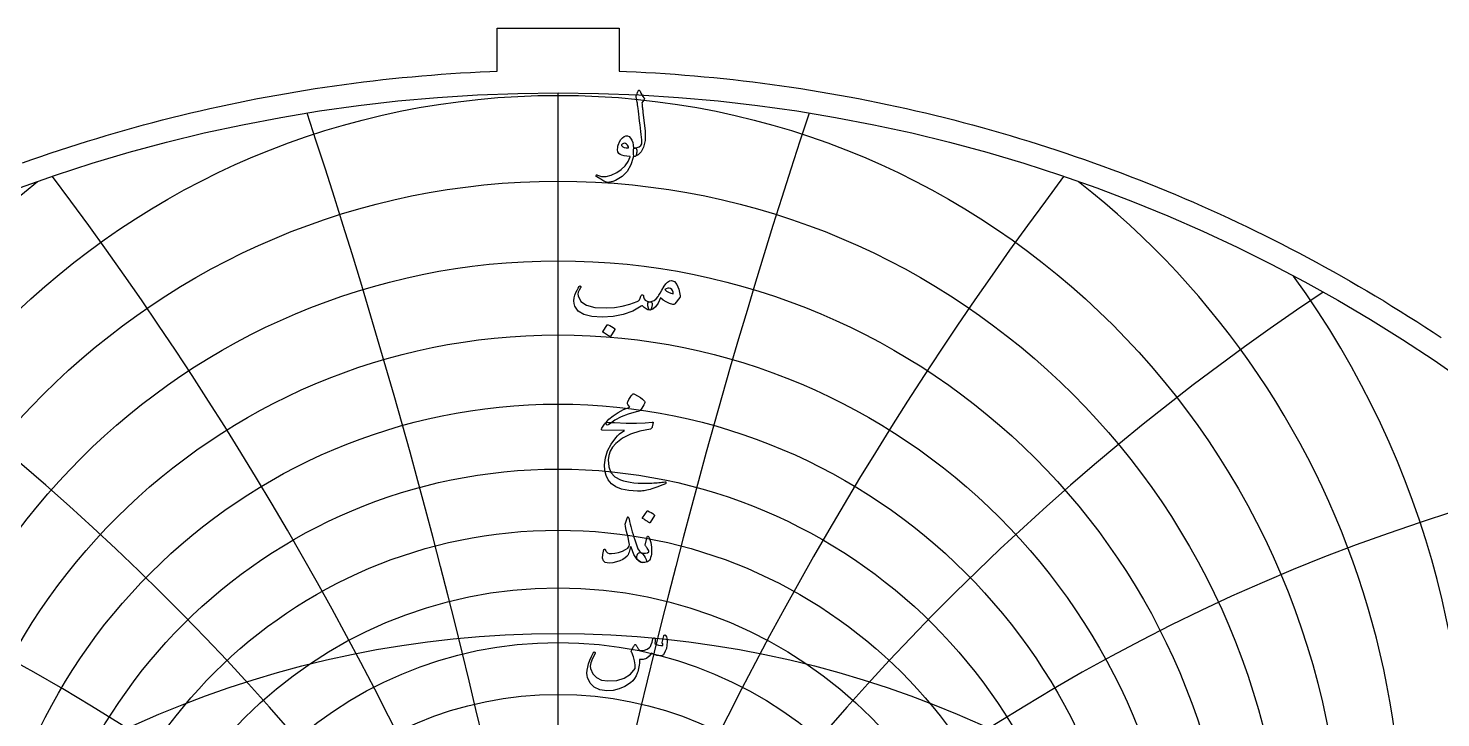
# Model space of a CAD drawing. Header units: millimetres. Extents: x -75 to 75, y -75 to 77.
# Drawn here: x -25.1 to 41.8, y 44.6 to 77.3 of the extents above; entities that cross this region are included whole.
import ezdxf

# ---------------------------------------------------------------- set-up
doc = ezdxf.new("R2010")
doc.units = ezdxf.units.MM
for name, color, linetype in [('CUT_OUTER', 1, 'Continuous'), ('ENGRAVE', 7, 'Continuous'), ('ENGRAVE_FINE', 8, 'Continuous'), ('TEXT', 5, 'Continuous')]:
    doc.layers.add(name, color=color, linetype=linetype)

msp = doc.modelspace()

# ---------------------------------------------------------------- linework, layer by layer
at = {"layer": 'CUT_OUTER'}
msp.add_lwpolyline([(-25.3804, 70.9336), (-24.9447, 71.088), (-24.5081, 71.2397), (-24.0705, 71.3887), (-23.632, 71.5351), (-23.1926, 71.6787), (-22.7524, 71.8197), (-22.3113, 71.9579), (-21.8693, 72.0935), (-21.4266, 72.2263), (-20.983, 72.3564), (-20.5386, 72.4838), (-20.0935, 72.6085), (-19.6476, 72.7304), (-19.2009, 72.8496), (-18.7536, 72.966), (-18.3055, 73.0797), (-17.8568, 73.1907), (-17.4073, 73.2989), (-16.9573, 73.4043), (-16.5065, 73.507), (-16.0552, 73.6069), (-15.6033, 73.704), (-15.1507, 73.7983), (-14.6976, 73.8899), (-14.244, 73.9787), (-13.7898, 74.0647), (-13.3351, 74.1479), (-12.8798, 74.2284), (-12.4241, 74.306), (-11.968, 74.3808), (-11.5114, 74.4529), (-11.0543, 74.5221), (-10.5968, 74.5885), (-10.139, 74.6521), (-9.6807, 74.7129), (-9.2221, 74.7709), (-8.7632, 74.8261), (-8.3039, 74.8785), (-7.8443, 74.928), (-7.3844, 74.9747), (-6.9242, 75.0186), (-6.4638, 75.0597), (-6.0031, 75.0979), (-5.5422, 75.1334), (-5.0811, 75.166), (-4.6198, 75.1957), (-4.1583, 75.2227), (-3.6966, 75.2468), (-3.2349, 75.268), (-2.8875, 75.2819), (-2.8875, 77.3175), (2.8875, 77.3175), (2.8875, 75.2819), (3.2349, 75.268), (3.6966, 75.2468), (4.1583, 75.2227), (4.6198, 75.1957), (5.0811, 75.166), (5.5422, 75.1334), (6.0031, 75.0979), (6.4638, 75.0597), (6.9242, 75.0186), (7.3844, 74.9747), (7.8443, 74.928), (8.3039, 74.8785), (8.7632, 74.8261), (9.2221, 74.7709), (9.6807, 74.7129), (10.139, 74.6521), (10.5968, 74.5885), (11.0543, 74.5221), (11.5114, 74.4529), (11.968, 74.3808), (12.4241, 74.306), (12.8798, 74.2284), (13.3351, 74.1479), (13.7898, 74.0647), (14.244, 73.9787), (14.6976, 73.8899), (15.1507, 73.7983), (15.6033, 73.704), (16.0552, 73.6069), (16.5065, 73.507), (16.9573, 73.4043), (17.4073, 73.2989), (17.8568, 73.1907), (18.3055, 73.0797), (18.7536, 72.966), (19.2009, 72.8496), (19.6476, 72.7304), (20.0935, 72.6085), (20.5386, 72.4838), (20.983, 72.3564), (21.4266, 72.2263), (21.8693, 72.0935), (22.3113, 71.9579), (22.7524, 71.8197), (23.1926, 71.6787), (23.632, 71.5351), (24.0705, 71.3887), (24.5081, 71.2397), (24.9447, 71.088), (25.3804, 70.9336), (25.8152, 70.7765), (26.249, 70.6168), (26.6818, 70.4544), (27.1136, 70.2893), (27.5444, 70.1217), (27.9741, 69.9513), (28.4028, 69.7784), (28.8304, 69.6028), (29.2569, 69.4246), (29.6824, 69.2437), (30.1067, 69.0603), (30.5299, 68.8743), (30.9519, 68.6857), (31.3728, 68.4944), (31.7924, 68.3007), (32.2109, 68.1043), (32.6282, 67.9054), (33.0443, 67.7039), (33.4591, 67.4999), (33.8726, 67.2933), (34.2849, 67.0842), (34.6958, 66.8725), (35.1055, 66.6584), (35.5139, 66.4417), (35.9209, 66.2226), (36.3265, 66.0009), (36.7308, 65.7768), (37.1337, 65.5502), (37.5352, 65.3211), (37.9353, 65.0896), (38.334, 64.8556), (38.7312, 64.6191), (39.127, 64.3803), (39.5213, 64.139), (39.9141, 63.8953), (40.3054, 63.6492), (40.6952, 63.4006), (41.0834, 63.1498), (41.4701, 62.8965), (41.8553, 62.6408)], dxfattribs=at)
at = {"layer": 'ENGRAVE'}
msp.add_lwpolyline([(0, -74.25), (0, 74.25)], dxfattribs=at)
for centre, radius in [((0, 0), 74.25), ((0, 32.1908), 27.2967), ((0, 0), 48.6033), ((0, 28.583), 17.1384)]:
    msp.add_circle(centre, radius, dxfattribs=at)
for centre, radius, start, end in [((0, 38.5285), 40.0135, 128.064917, 51.935083), ((0, 49.9899), 57.9054, 183.356489, 356.643511)]:
    msp.add_arc(centre, radius, start, end, dxfattribs=at)
at = {"layer": 'ENGRAVE_FINE'}
for centre, radius in [((0, 36.9601), 37.1722), ((0, 35.5609), 34.5004), ((0, 34.3105), 31.976), ((0, 33.1919), 29.5801), ((0, 31.295), 25.1119), ((0, 30.4944), 23.0136), ((0, 29.7803), 20.9914), ((0, 29.1452), 19.0357)]:
    msp.add_circle(centre, radius, dxfattribs=at)
for centre, radius, start, end in [((-330.5522, -32.1698), 335.6515, 3.016625, 18.312256), ((-330.5522, -32.1698), 335.6515, 3.016625, 18.312256), ((330.5522, -32.1698), 335.6515, 161.687744, 176.983375), ((330.5522, -32.1698), 335.6515, 161.687744, 176.983375), ((-160.1375, -32.1698), 170.4147, 6.075491, 36.954075), ((-160.1375, -32.1698), 170.4147, 6.075491, 36.954075), ((160.1375, -32.1698), 170.4147, 143.045925, 173.924509), ((160.1375, -32.1698), 170.4147, 143.045925, 173.924509), ((0, 40.2907), 43.0506, 144.05545, 35.94455), ((-100.9531, -32.1698), 116.5705, 9.221116, 56.287675), ((-100.9531, -32.1698), 116.5705, 9.221116, 56.287675), ((100.9531, -32.1698), 116.5705, 123.712325, 170.778884), ((100.9531, -32.1698), 116.5705, 123.712325, 170.778884), ((0, 42.2767), 46.3153, 156.195211, 23.804789), ((0, 44.5231), 49.846, 166.367659, 13.632341), ((-69.4617, -32.1698), 90.6758, 12.502808, 76.734859), ((-69.4617, -32.1698), 90.6758, 12.502808, 76.734859), ((69.4617, -32.1698), 90.6758, 103.265141, 167.497192), ((69.4617, -32.1698), 90.6758, 103.265141, 167.497192), ((0, 47.0752), 53.6898, 175.297707, 4.702293)]:
    msp.add_arc(centre, radius, start, end, dxfattribs=at)
at = {"layer": 'TEXT'}
for points in [[(3.7105, 74.1392), (3.7401, 74.2108), (3.7632, 74.2677), (3.7797, 74.3096), (3.7895, 74.3368), (3.7972, 74.3541), (3.8071, 74.3665), (3.8192, 74.3739), (3.8335, 74.3763), (3.8496, 74.3736), (3.8631, 74.3654), (3.8738, 74.3516), (3.8818, 74.3324), (3.9183, 74.2383), (3.9619, 74.1535), (4.0127, 74.078), (4.0706, 74.0119), (4.0868, 73.9907), (4.0914, 73.9669), (4.0846, 73.9402), (4.0662, 73.9109), (3.9696, 73.7747), (3.9762, 73.7138), (3.9828, 73.654), (3.9893, 73.5953), (3.9959, 73.5376), (4.0025, 73.4811), (4.0091, 73.4257), (4.0157, 73.3713), (4.0223, 73.3181), (4.0829, 72.8252), (4.12, 72.4398), (4.1334, 72.1621), (4.1233, 71.9919), (4.0404, 71.6832), (3.9323, 71.4551), (3.7989, 71.3078), (3.6402, 71.2411), (3.6359, 71.2411), (3.6315, 71.2411), (3.6271, 71.2411), (3.6227, 71.2411), (3.5966, 71.2658), (3.5799, 71.3223), (3.5725, 71.4107), (3.5744, 71.5309), (3.5785, 71.5753), (3.5908, 71.6077), (3.6114, 71.628), (3.6402, 71.6363), (3.7517, 71.6585), (3.8444, 71.6988), (3.9185, 71.7573), (3.974, 71.8339), (3.9703, 71.9258), (3.9635, 72.0304), (3.9538, 72.1476), (3.941, 72.2774), (3.9255, 72.4193), (3.9076, 72.5727), (3.8871, 72.7376), (3.8642, 72.9141), (3.8431, 73.0875), (3.8236, 73.2434), (3.8057, 73.3817), (3.7895, 73.5025), (3.7755, 73.6057), (3.7643, 73.6913), (3.7558, 73.7594), (3.75, 73.8099), (3.7061, 74.0602), (3.7047, 74.0849), (3.705, 74.1063), (3.7069, 74.1244), (3.7105, 74.1392)], [(3.5524, 71.1928), (3.4495, 70.8313), (3.2769, 70.5286), (3.0345, 70.2846), (2.7225, 70.0994), (2.6789, 70.0806), (2.6358, 70.0637), (2.5932, 70.0487), (2.5512, 70.0357), (2.5101, 70.0249), (2.47, 70.0165), (2.431, 70.0106), (2.3932, 70.0072), (2.2988, 70.0206), (2.1736, 70.0697), (2.0177, 70.1545), (1.8311, 70.275), (1.8111, 70.2923), (1.7993, 70.309), (1.7957, 70.3252), (1.8004, 70.3409), (1.8108, 70.353), (1.8245, 70.3584), (1.8415, 70.3574), (1.8618, 70.3497), (2.0559, 70.2868), (2.2735, 70.2871), (2.5147, 70.3505), (2.7796, 70.477), (2.9958, 70.6238), (3.1748, 70.7965), (3.3164, 70.9949), (3.4207, 71.2191), (3.4199, 71.2271), (3.4174, 71.2334), (3.4133, 71.238), (3.4075, 71.2411), (3.2563, 71.2498), (3.1276, 71.2674), (3.0214, 71.2938), (2.9377, 71.3289), (2.8729, 71.3832), (2.8323, 71.4584), (2.8158, 71.5545), (2.8235, 71.6714), (2.826, 71.6869), (2.829, 71.7027), (2.8326, 71.7187), (2.8367, 71.7351), (2.8413, 71.7519), (2.8465, 71.7696), (2.8523, 71.7882), (2.8586, 71.8075), (2.9102, 71.9329), (2.9728, 72.037), (3.0463, 72.1196), (3.1309, 72.1808), (3.2173, 72.2142), (3.2966, 72.2137), (3.3688, 72.1791), (3.4339, 72.1105), (3.4907, 72.015), (3.5338, 71.9041), (3.5631, 71.7779), (3.5788, 71.6363), (3.5874, 71.6364), (3.5958, 71.6368), (3.6039, 71.6375), (3.6117, 71.6385), (3.6195, 71.6394), (3.6276, 71.6401), (3.636, 71.6405), (3.6446, 71.6407), (3.6743, 71.6343), (3.6973, 71.6154), (3.7138, 71.5838), (3.7237, 71.5397), (3.7278, 71.4911), (3.727, 71.442), (3.7212, 71.3923), (3.7105, 71.3421), (3.6965, 71.2979), (3.6809, 71.2663), (3.6636, 71.2474), (3.6446, 71.2411), (3.5612, 71.2411), (3.5607, 71.2331), (3.559, 71.2224), (3.5563, 71.209), (3.5524, 71.1928)], [(3.3416, 71.6846), (3.2955, 71.765), (3.245, 71.8218), (3.1902, 71.855), (3.1309, 71.8646), (3.0955, 71.8553), (3.0639, 71.8405), (3.0362, 71.8201), (3.0123, 71.7943), (3.0046, 71.7806), (3.0035, 71.7658), (3.009, 71.7499), (3.0211, 71.7329), (3.0664, 71.6931), (3.132, 71.6659), (3.2179, 71.6514), (3.3241, 71.6494), (3.3351, 71.6516), (3.3416, 71.6582), (3.3438, 71.6692), (3.3416, 71.6846)], [(1.0012, 65.0671), (1.0168, 65.0841), (1.033, 65.0912), (1.0498, 65.0885), (1.067, 65.0759), (1.0802, 65.0594), (1.0846, 65.0407), (1.0802, 65.0199), (1.067, 64.9968), (1.0001, 64.8931), (0.9573, 64.797), (0.9386, 64.7087), (0.9441, 64.628), (1.0816, 64.3629), (1.3492, 64.1779), (1.7468, 64.073), (2.2746, 64.0483), (2.6662, 64.0772), (3.042, 64.1373), (3.4018, 64.2287), (3.7456, 64.3513), (3.8063, 64.3873), (3.8565, 64.4424), (3.8963, 64.5168), (3.9257, 64.6104), (3.9355, 64.637), (3.952, 64.6554), (3.9751, 64.6656), (4.0047, 64.6675), (4.0258, 64.6584), (4.0409, 64.64), (4.05, 64.6123), (4.053, 64.5753), (4.0736, 64.4836), (4.131, 64.415), (4.2251, 64.3694), (4.356, 64.3469), (4.4032, 64.3365), (4.435, 64.3096), (4.4515, 64.2662), (4.4526, 64.2064), (4.4367, 64.095), (4.4153, 64.0154), (4.3884, 63.9677), (4.356, 63.9517), (4.2597, 63.9644), (4.1683, 64.0022), (4.0818, 64.0654), (4.0003, 64.1537), (3.9935, 64.1573), (3.9817, 64.1548), (3.9649, 64.1463), (3.9432, 64.1318), (3.5338, 63.9012), (3.087, 63.7366), (2.6028, 63.6378), (2.0814, 63.6048), (1.5995, 63.6378), (1.2251, 63.7366), (0.9584, 63.9012), (0.7992, 64.1318), (0.763, 64.2605), (0.7509, 64.3919), (0.763, 64.5261), (0.7992, 64.6631), (0.848, 64.7904), (0.898, 64.9002), (0.949, 64.9924), (1.0012, 65.0671)], [(5.3747, 65.3481), (5.5122, 65.2993), (5.6261, 65.1615), (5.7164, 64.9348), (5.7831, 64.6192), (5.7856, 64.5964), (5.7842, 64.5764), (5.779, 64.5591), (5.7699, 64.5445), (5.5284, 64.2415), (5.5117, 64.2232), (5.4922, 64.2119), (5.47, 64.2078), (5.445, 64.2108), (5.2809, 64.2668), (5.1266, 64.3382), (4.9823, 64.4249), (4.8478, 64.527), (4.7394, 64.2753), (4.6206, 64.0955), (4.4913, 63.9877), (4.3516, 63.9517), (4.336, 63.9575), (4.3198, 63.9748), (4.303, 64.0036), (4.2857, 64.0439), (4.2591, 64.1438), (4.2495, 64.224), (4.2569, 64.2844), (4.2814, 64.325), (4.2956, 64.3346), (4.3121, 64.3414), (4.3308, 64.3456), (4.3516, 64.3469), (4.4515, 64.364), (4.5492, 64.4106), (4.6447, 64.4869), (4.738, 64.5928), (4.7789, 64.6543), (4.8401, 64.7553), (4.9216, 64.8958), (5.0235, 65.0759), (5.103, 65.195), (5.1881, 65.2801), (5.2787, 65.3311), (5.3747, 65.3481)], [(5.0586, 64.9178), (5.1409, 64.8492), (5.2342, 64.7926), (5.3385, 64.7482), (5.4538, 64.7158), (5.4475, 64.8022), (5.4241, 64.8728), (5.3838, 64.9274), (5.3264, 64.9661), (5.2603, 64.9861), (5.1936, 64.9847), (5.1264, 64.962), (5.0586, 64.9178)], [(2.3317, 63.2448), (2.3372, 63.2503), (2.3449, 63.2535), (2.3547, 63.2546), (2.3668, 63.2535), (2.4522, 63.219), (2.5326, 63.1767), (2.6081, 63.1268), (2.6786, 63.0691), (2.6854, 63.0603), (2.6885, 63.0516), (2.6876, 63.0428), (2.683, 63.034), (2.4766, 62.7003), (2.4689, 62.6923), (2.459, 62.6904), (2.447, 62.6945), (2.4327, 62.7047), (2.4203, 62.7134), (2.4008, 62.7266), (2.3742, 62.7442), (2.3405, 62.7661), (2.299, 62.7925), (2.2494, 62.8232), (2.1914, 62.8583), (2.1253, 62.8979), (2.1165, 62.9045), (2.1121, 62.911), (2.1121, 62.9176), (2.1165, 62.9242)], [(3.7061, 59.1191), (3.3224, 59.0189), (2.9838, 58.8897), (2.6901, 58.7313), (2.4415, 58.5439), (2.4033, 58.5151), (2.3679, 58.4989), (2.3353, 58.4953), (2.3053, 58.5044), (2.2705, 58.5458), (2.2757, 58.6043), (2.321, 58.6797), (2.4063, 58.7722), (2.6081, 58.9396), (2.84, 59.0906), (3.1021, 59.2251), (3.3943, 59.3431), (3.3109, 59.466), (3.2953, 59.4968), (3.2879, 59.5275), (3.2887, 59.5582), (3.2977, 59.589), (3.3567, 59.7062), (3.4108, 59.803), (3.4599, 59.8796), (3.5041, 59.9359), (3.5324, 59.9625), (3.5601, 59.9765), (3.5873, 59.9779), (3.6139, 59.9666), (3.7684, 59.8793), (3.8982, 59.7975), (4.0033, 59.7213), (4.0838, 59.6504), (4.0994, 59.6277), (4.1068, 59.5988), (4.106, 59.564), (4.0969, 59.5231), (4.0687, 59.4592), (4.0234, 59.3815), (3.9611, 59.2901), (3.8818, 59.185), (3.8609, 59.1693), (3.8247, 59.1531), (3.7731, 59.1364), (3.7061, 59.1191)], [(2.6698, 58.6097), (3.2332, 58.59), (3.7204, 58.5878), (4.1312, 58.6032), (4.4658, 58.6361), (4.4761, 58.6373), (4.485, 58.6366), (4.4925, 58.634), (4.4987, 58.6295), (4.5032, 58.6233), (4.5058, 58.6158), (4.5065, 58.6069), (4.5053, 58.5966), (4.4967, 58.5565), (4.4883, 58.5197), (4.4802, 58.4862), (4.4724, 58.4561), (4.4648, 58.4292), (4.4575, 58.4056), (4.4505, 58.3853), (4.4438, 58.3682), (4.4296, 58.3411), (4.4131, 58.321), (4.3944, 58.3081), (4.3736, 58.3024), (3.8664, 58.2104), (3.4251, 58.0663), (3.0496, 57.8701), (2.7401, 57.6217), (2.5836, 57.4431), (2.47, 57.254), (2.3992, 57.0545), (2.3712, 56.8445), (2.3981, 56.5149), (2.5051, 56.2462), (2.6923, 56.0385), (2.9596, 55.8916), (3.0982, 55.8472), (3.2505, 55.8104), (3.4166, 55.7813), (3.5963, 55.7599), (3.7895, 55.7459), (3.9959, 55.739), (4.2155, 55.7393), (4.4482, 55.7467), (4.531, 55.7514), (4.6123, 55.7566), (4.6923, 55.7624), (4.771, 55.7687), (4.8477, 55.7755), (4.9219, 55.783), (4.9937, 55.7909), (5.063, 55.7994), (5.0841, 55.8005), (5.0992, 55.795), (5.1083, 55.783), (5.1113, 55.7643), (5.1096, 55.7426), (5.1047, 55.7259), (5.0965, 55.7141), (5.0849, 55.7072), (4.9609, 55.6548), (4.8434, 55.6073), (4.7325, 55.5648), (4.6282, 55.5272), (4.5308, 55.4942), (4.4405, 55.4657), (4.3574, 55.4415), (4.2814, 55.4218), (4.2099, 55.4072), (4.1403, 55.3943), (4.0726, 55.3831), (4.0069, 55.3735), (3.9428, 55.3661), (3.8801, 55.3614), (3.8188, 55.3595), (3.7588, 55.3603), (3.3493, 55.3921), (3.0079, 55.4613), (2.7346, 55.5678), (2.5293, 55.7116), (2.3786, 55.8914), (2.2735, 56.1013), (2.214, 56.3415), (2.2, 56.6118), (2.243, 56.9472), (2.346, 57.2726), (2.5087, 57.5883), (2.7313, 57.894), (2.8183, 57.9865), (2.9168, 58.0751), (3.0269, 58.1599), (3.1484, 58.2409), (2.0858, 58.2497), (2.0603, 58.2607), (2.0496, 58.2804), (2.0537, 58.309), (2.0726, 58.3463), (2.1083, 58.4006), (2.1407, 58.4495), (2.1698, 58.4928), (2.1956, 58.5307), (2.2181, 58.5628), (2.2373, 58.5889), (2.2532, 58.6089), (2.2658, 58.6229), (2.2944, 58.6254), (2.3712, 58.624), (2.4964, 58.6188), (2.6698, 58.6097)], [(4.2133, 54.4104), (4.2188, 54.4159), (4.2265, 54.4192), (4.2363, 54.4203), (4.2484, 54.4192), (4.3338, 54.3846), (4.4142, 54.3424), (4.4897, 54.2924), (4.5602, 54.2348), (4.567, 54.226), (4.5701, 54.2172), (4.5692, 54.2084), (4.5646, 54.1996), (4.3582, 53.8659), (4.3505, 53.858), (4.3406, 53.856), (4.3286, 53.8602), (4.3143, 53.8703), (4.3019, 53.8791), (4.2824, 53.8923), (4.2558, 53.9098), (4.2221, 53.9318), (4.1806, 53.9581), (4.131, 53.9889), (4.073, 54.024), (4.0069, 54.0635), (3.9981, 54.0701), (3.9937, 54.0767), (3.9937, 54.0833), (3.9981, 54.0899)], [(3.3658, 54.0328), (3.391, 53.9176), (3.4185, 53.8006), (3.4481, 53.6816), (3.48, 53.5607), (3.514, 53.4374), (3.5502, 53.311), (3.5887, 53.1816), (3.6293, 53.0492), (3.7113, 52.8109), (3.7863, 52.632), (3.854, 52.5123), (3.9147, 52.452), (3.9677, 52.416), (4.0212, 52.3652), (4.0752, 52.2997), (4.1299, 52.2192), (4.1815, 52.1196), (4.1957, 52.0447), (4.1727, 51.9945), (4.1123, 51.9689), (3.9172, 51.9887), (3.7445, 52.1182), (3.5944, 52.3576), (3.4668, 52.7067), (3.4641, 52.7124), (3.4602, 52.7165), (3.4553, 52.719), (3.4492, 52.7198), (3.4448, 52.719), (3.4404, 52.7165), (3.4361, 52.7124), (3.4317, 52.7067), (3.4193, 52.6501), (3.4042, 52.5903), (3.3864, 52.5272), (3.3658, 52.4608), (3.3433, 52.3979), (3.3197, 52.3455), (3.295, 52.3035), (3.2692, 52.2719), (3.1764, 52.191), (3.0606, 52.1193), (2.9217, 52.057), (2.7598, 52.0041), (2.5952, 51.9648), (2.4524, 51.9481), (2.3317, 51.9539), (2.2329, 51.9821), (2.1484, 52.0529), (2.1099, 52.1775), (2.1176, 52.3559), (2.1714, 52.5881), (2.1766, 52.5958), (2.1835, 52.6013), (2.192, 52.6046), (2.2022, 52.6057), (2.2142, 52.6043), (2.2241, 52.6002), (2.2318, 52.5933), (2.2373, 52.5837), (2.2581, 52.5351), (2.2812, 52.4948), (2.3064, 52.4627), (2.3339, 52.4388), (2.4195, 52.407), (2.5359, 52.3993), (2.683, 52.4157), (2.8608, 52.4564), (3.0505, 52.5173), (3.1978, 52.5859), (3.303, 52.6622), (3.3658, 52.7462), (3.3762, 52.8313), (3.3592, 52.9767), (3.3148, 53.1825), (3.2428, 53.4488), (3.2083, 53.589), (3.188, 53.7023), (3.1819, 53.7888), (3.1902, 53.8483), (3.2736, 54.0855), (3.2826, 54.1104), (3.2922, 54.1283), (3.3024, 54.139), (3.3131, 54.1426), (3.3263, 54.1357), (3.3395, 54.1151), (3.3526, 54.0808), (3.3658, 54.0328)], [(4.2528, 52.6144), (4.227, 52.6575), (4.2023, 52.6946), (4.1787, 52.7256), (4.1562, 52.7506), (4.14, 52.772), (4.131, 52.7967), (4.129, 52.8247), (4.1342, 52.856), (4.2265, 53.1897), (4.2394, 53.2188), (4.2561, 53.227), (4.2767, 53.2144), (4.3011, 53.1809), (4.3379, 53.1098), (4.3692, 53.0239), (4.395, 52.9232), (4.4153, 52.8077), (4.4271, 52.6968), (4.4317, 52.5881), (4.4293, 52.4816), (4.4197, 52.3773), (4.404, 52.2865), (4.3834, 52.2072), (4.3579, 52.1394), (4.3275, 52.0831), (4.2899, 52.0414), (4.2385, 52.0085), (4.1735, 51.9843), (4.0947, 51.9689), (4.014, 51.9659), (3.9388, 51.9788), (3.8691, 52.0076), (3.8049, 52.0524), (3.7552, 52.1092), (3.7292, 52.1742), (3.7267, 52.2475), (3.7478, 52.329), (3.7816, 52.3957), (3.8214, 52.4377), (3.8672, 52.455), (3.9191, 52.4476), (4.0387, 52.4188), (4.143, 52.4157), (4.232, 52.4385), (4.3055, 52.4871), (4.3071, 52.5), (4.2989, 52.5255), (4.2808, 52.5637), (4.2528, 52.6144)], [(5.0103, 48.4951), (5.018, 48.5143), (5.0278, 48.528), (5.0399, 48.5363), (5.0542, 48.539), (5.0726, 48.5368), (5.0882, 48.5302), (5.1011, 48.5193), (5.1113, 48.5039), (5.1362, 48.449), (5.1541, 48.3809), (5.1648, 48.2997), (5.1684, 48.2053), (5.1588, 48.0511), (5.1299, 47.9045), (5.0819, 47.7656), (5.0147, 47.6345), (4.9916, 47.6029), (4.9664, 47.5785), (4.9389, 47.5612), (4.9093, 47.551), (4.802, 47.5442), (4.6864, 47.5631), (4.5627, 47.6078), (4.4306, 47.6784), (4.3195, 47.526), (4.188, 47.4248), (4.0363, 47.3746), (3.8642, 47.3754), (3.8586, 47.2828), (3.8505, 47.1937), (3.8399, 47.1082), (3.8269, 47.0263), (3.8114, 46.9474), (3.7934, 46.8709), (3.7729, 46.797), (3.75, 46.7255), (3.6968, 46.5965), (3.6249, 46.4774), (3.5343, 46.3682), (3.4251, 46.2688), (3.1696, 46.0987), (2.8992, 45.979), (2.6141, 45.9098), (2.3141, 45.8912), (1.9763, 45.937), (1.7092, 46.0569), (1.513, 46.251), (1.3876, 46.5191), (1.3706, 46.6157), (1.3678, 46.7299), (1.3794, 46.8616), (1.4052, 47.0109), (1.4466, 47.1745), (1.5051, 47.3446), (1.5805, 47.5214), (1.673, 47.7047), (1.6804, 47.7162), (1.6895, 47.7245), (1.7002, 47.7294), (1.7125, 47.7311), (1.7249, 47.73), (1.7356, 47.7267), (1.7447, 47.7212), (1.7521, 47.7135), (1.757, 47.7022), (1.7586, 47.6904), (1.757, 47.6781), (1.7521, 47.6652), (1.6346, 47.4212), (1.5589, 47.2206), (1.5248, 47.0633), (1.5325, 46.9494), (1.6434, 46.6983), (1.8179, 46.5158), (2.0561, 46.4019), (2.358, 46.3566), (2.7801, 46.3835), (3.1375, 46.4906), (3.43, 46.6777), (3.6578, 46.945), (3.657, 47.1212), (3.6282, 47.3073), (3.5714, 47.5033), (3.4866, 47.7091), (3.4759, 47.73), (3.4701, 47.7486), (3.4693, 47.7651), (3.4734, 47.7794), (3.497, 47.8283), (3.5195, 47.8743), (3.5409, 47.9173), (3.5612, 47.9572), (3.5804, 47.9936), (3.5985, 48.0258), (3.6155, 48.0539), (3.6315, 48.078), (3.6405, 48.0881), (3.6501, 48.0922), (3.6603, 48.0903), (3.671, 48.0823), (3.6765, 48.0763), (3.6842, 48.067), (3.694, 48.0544), (3.7061, 48.0384), (3.7198, 48.0192), (3.7347, 47.9967), (3.7506, 47.9709), (3.7676, 47.9418), (3.8022, 47.8858), (3.8313, 47.8452), (3.8549, 47.82), (3.873, 47.8101), (3.9871, 47.8005), (4.1013, 47.82), (4.2155, 47.8686), (4.3297, 47.9462), (4.3711, 47.9978), (4.412, 48.0823), (4.4523, 48.1998), (4.4921, 48.3502), (4.496, 48.3645), (4.5031, 48.3766), (4.5135, 48.3864), (4.5273, 48.3941), (4.5402, 48.3991), (4.5525, 48.4007), (4.5643, 48.3991), (4.5756, 48.3941), (4.5923, 48.3667), (4.5986, 48.3151), (4.5945, 48.2393), (4.5799, 48.1394), (4.6686, 48.0851), (4.7633, 48.0494), (4.864, 48.0324), (4.9708, 48.034), (4.9694, 48.0662), (4.9653, 48.0922), (4.9584, 48.1123), (4.9488, 48.1263), (4.9378, 48.1394), (4.9312, 48.1526), (4.929, 48.1658), (4.9312, 48.179)]]:
    msp.add_lwpolyline(points, close=True, dxfattribs=at)

doc.saveas('drawing.dxf')
